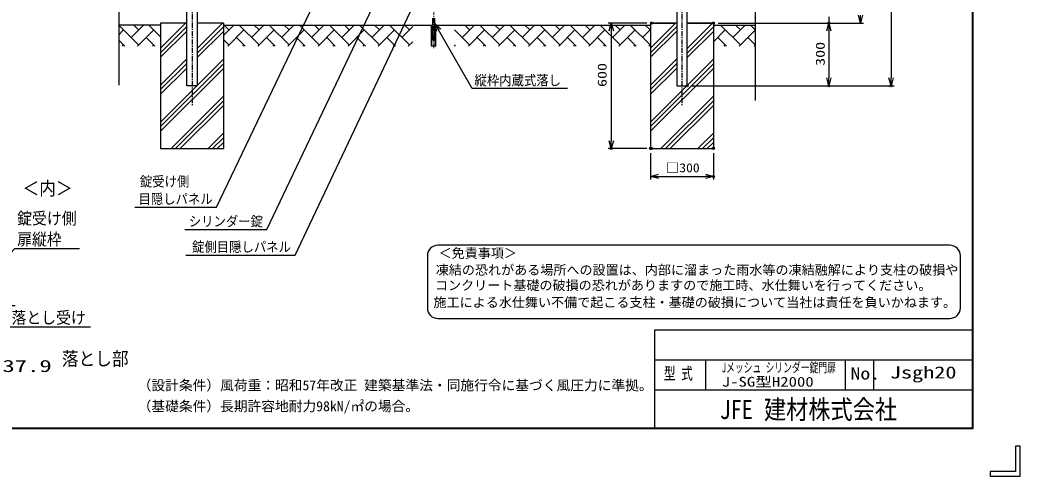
# Model space of a CAD drawing. Units: millimetres, scale not verified. Extents: x -4425 to 4425, y -3150 to 3150.
# Drawn here: x -351 to 4425, y -3150 to -970 of the extents above; entities that cross this region are included whole.
import ezdxf
from ezdxf.enums import TextEntityAlignment as Align

# ---------------------------------------------------------------- set-up
doc = ezdxf.new("R2010")
doc.units = ezdxf.units.MM
doc.header["$LTSCALE"] = 20
doc.header["$PDMODE"] = 32
doc.header["$PDSIZE"] = 10
doc.linetypes.add('USER1', pattern=[2, 1.25, -0.25, 0.25, -0.25])
for name, color, linetype, lineweight in [('0-0_WAKU', 7, 'Continuous', 25), ('0-1_0', 7, 'Continuous', 25), ('0-2_外形線', 7, 'Continuous', 25), ('0-3_軸線', 1, 'USER1', 9), ('0-4_寸法線', 4, 'Continuous', 25), ('0-5_寸法', 4, 'Continuous', 25), ('0-7_扉縦枠', 7, 'Continuous', 25), ('0-A_LAYER04', 1, 'USER1', 25), ('0-B_EXTCNT-L', 4, 'Continuous', 25), ('0-C_LAYER15', 1, 'Continuous', 25), ('1-0_ハッチング', 4, 'Continuous', 25), ('1-8_D-TTL-TXT', 2, 'Continuous', 25), ('1-9_LAYER12', 3, 'Continuous', 25)]:
    doc.layers.add(name, color=color, linetype=linetype, lineweight=lineweight)
doc.layers.add('0-6_DEFPOINTS', color=7, linetype='Continuous')
doc.styles.add('ＭＳ ゴシック', font='')
doc.styles.get('ＭＳ ゴシック').set_extended_font_data('MS Gothic')

# ---------------------------------------------------------------- blocks, each defined once
blk = doc.blocks.new('_Open30')
at = {"layer": '0-5_寸法'}
blk.add_line((0, 0), (-20, 0), dxfattribs=at)
blk.add_lwpolyline([(-20, 5.36), (0, 0), (-20, -5.36)], dxfattribs=at)
blk = doc.blocks.new('otosi')
at = {"layer": '0-1_0', "color": 4}
for p, q in [((-813.4, -11556.7), (-3550.4, -11556.7)), ((3.7, -11556.7), (-333.4, -11556.7))]:
    blk.add_line(p, q, dxfattribs=at)
at = {"layer": '0-2_外形線', "color": 4}
for p, q in [((-2167.7, -2001.9), (-740.9, -2001.9)), ((-1001, -2001.9), (-740.9, -2001.9)), ((-740.9, -2001.9), (-721.3, -1960.1)), ((-651.7, -2043.8), (-721.3, -1960.1)), ((-651.7, -2043.8), (-632.1, -2001.9)), ((-632.1, -2001.9), (-17.4, -2001.9)), ((-632.1, -2001.9), (2049.1, -2001.9)), ((-333.4, -11556.7), (3250.9, -11556.7))]:
    blk.add_line(p, q, dxfattribs=at)
at = {"layer": '0-2_外形線'}
for p, q in [((-1057.4, -2001.9), (-1057.4, -10196.7)), ((942.6, -10196.7), (942.6, -2001.9)), ((942.6, -5076.7), (942.6, -5716.7)), ((982.6, -5076.7), (942.6, -5076.7)), ((982.6, -5716.7), (942.6, -5716.7)), ((982.6, -5076.7), (982.6, -5716.7)), ((1148.6, -5165.7), (982.6, -5165.7)), ((1148.6, -5281.3), (982.6, -5281.3)), ((1148.6, -5512.1), (982.6, -5512.1)), ((1148.6, -5627.7), (982.6, -5627.7)), ((1148.6, -5165.7), (988.6, -5165.7)), ((1148.6, -5281.3), (988.6, -5281.3)), ((1148.6, -5512.1), (988.6, -5512.1)), ((1148.6, -5627.7), (988.6, -5627.7)), ((1148.6, -5165.7), (1148.6, -5627.7)), ((942.6, -6676.7), (942.6, -7316.7)), ((982.6, -6676.7), (982.6, -7316.7)), ((982.6, -6696.7), (942.6, -6696.7)), ((982.6, -7316.7), (942.6, -7316.7)), ((1148.6, -6765.7), (982.6, -6765.7)), ((1148.6, -6881.3), (982.6, -6881.3)), ((1148.6, -7112.1), (982.6, -7112.1)), ((1148.6, -7227.7), (982.6, -7227.7)), ((1148.6, -6765.7), (988.6, -6765.7)), ((1148.6, -6881.3), (988.6, -6881.3)), ((1148.6, -7112.1), (988.6, -7112.1)), ((1148.6, -7227.7), (988.6, -7227.7)), ((1148.6, -6765.7), (1148.6, -7227.7)), ((-1057.4, -10196.7), (942.6, -10196.7)), ((-813.4, -13876.7), (-813.4, -10196.7)), ((-333.4, -13876.7), (-333.4, -10196.7)), ((-973.4, -15556.7), (-973.4, -11556.7)), ((-925.4, -15556.7), (-925.4, -11556.7)), ((-221.4, -15556.7), (-221.4, -11556.7)), ((-173.4, -15556.7), (-173.4, -11556.7)), ((-813.4, -13876.7), (-333.4, -13876.7)), ((-733.4, -13956.7), (-813.4, -13876.7)), ((-733.4, -13956.7), (-413.4, -13956.7)), ((-413.4, -13956.7), (-333.4, -13876.7)), ((-173.4, -15556.7), (-973.4, -15556.7))]:
    blk.add_line(p, q, dxfattribs=at)
at = {"layer": '0-3_軸線'}
for p, q in [((-57.4, -10959), (-57.4, 1460.8)), ((-2168.8, 0), (2168.8, 0)), ((-627.4, 0), (-840.4, 0)), ((-600.4, 0), (-546.4, 0)), ((-573.4, 924.7), (-573.4, 267)), ((-573.4, -27), (-573.4, 27)), ((-519.4, 0), (-306.4, 0)), ((-573.4, -857), (-573.4, -267)), ((-573.4, -16674.1), (-573.4, -2001.9))]:
    blk.add_line(p, q, dxfattribs=at)
blk.add_circle((-573.4, 0), 240, dxfattribs=at)
at = {"layer": '0-4_寸法線'}
for p, q in [((-1373.4, -5813.9), (-2173.4, -5813.9)), ((-57.4, -5813.9), (-573.4, -5813.9)), ((-573.4, -5852), (-573.4, -6013.9)), ((-57.4, -5852), (-57.4, -6013.9)), ((742.6, -5813.9), (1542.6, -5813.9)), ((-1057.4, -10396.7), (-1057.4, -18684.1)), ((942.6, -10396.7), (942.6, -18684.1)), ((-573.4, -16874.1), (-573.4, -18684.1)), ((-573.4, -16874.1), (-573.4, -18684.1)), ((-1857.4, -18484.1), (-2657.4, -18484.1)), ((-1373.4, -18484.1), (-2173.4, -18484.1)), ((-1057.4, -18484.1), (-573.4, -18484.1)), ((-573.4, -18484.1), (942.6, -18484.1)), ((226.6, -18484.1), (1026.6, -18484.1)), ((1742.6, -18484.1), (2542.6, -18484.1))]:
    blk.add_line(p, q, dxfattribs=at)
at = {"layer": '0-4_寸法線', "color": 7}
blk.add_lwpolyline([(-1057.4, -520), (942.6, -520), (942.6, 520), (-1057.4, 520)], close=True, dxfattribs=at)
for points in [[(9406.2, -6131.1), (3198.8, -6131.1), (970.1, -8535.7)], [(-9579.9, -7512.8), (-3372.4, -7512.8), (-837.7, -10879.4)], [(10442.2, -13625.9), (2659.9, -13625.9), (-180.7, -15247.9)]]:
    blk.add_lwpolyline(points, dxfattribs=at)
at = {"layer": '0-6_DEFPOINTS', "color": 4}
for p in [(-1057.4, -2001.9), (-57.4, -2832.7), (942.6, -2001.9), (-934.5, -13038.4), (-238.9, -13265.1)]:
    blk.add_point(p, dxfattribs=at)
at = {"layer": '0-6_DEFPOINTS'}
for p in [(-573.4, -5652), (-57.4, -5652), (-573.4, -5813.9), (-1057.4, -10196.7), (942.6, -10196.7), (-573.4, -16674.1), (-573.4, -18484.1), (942.6, -18484.1)]:
    blk.add_point(p, dxfattribs=at)
at = {"layer": '0-7_扉縦枠', "color": 4}
blk.add_line((-1057.4, -10196.7), (-813.4, -10196.7), dxfattribs=at)
at = {"layer": '0-4_寸法線', "xscale": 40, "yscale": 40}
for p in [(-573.4, -5813.9), (-1057.4, -18484.1), (-573.4, -18484.1)]:
    blk.add_blockref('_Open30', p, dxfattribs=at)
for p, rotation in [((-57.4, -5813.9), 180), ((942.6, -8564.8), 226.66562), ((-813.4, -10911.1), 307.40873), ((-215.6, -15267.6), 209.38363), ((-573.4, -18484.1), 180), ((942.6, -18484.1), 180)]:
    blk.add_blockref('_Open30', p, dxfattribs=dict(at, rotation=rotation))
at = {"layer": '0-1_0', "color": 2, "style": 'ＭＳ ゴシック', "width": 0.9}
for s, p in [('錠受け側', (3438.8, -4153.1)), ('扉縦枠', (3438.8, -6153.1)), ('落とし棒', (-9052.4, -7534.9)), ('落とし受け', (2899.9, -13647.9))]:
    blk.add_text(s, height=1155, dxfattribs=at).set_placement(p, align=Align.BOTTOM_LEFT)
at = {"layer": '0-2_外形線', "style": 'ＭＳ ゴシック', "width": 0.9}
for s, p in [('＜外＞', (-8008.8, -1455)), ('＜内＞', (3952.2, -1402.8)), ('落とし部', (7706.1, -17695.9))]:
    blk.add_text(s, height=1299, dxfattribs=at).set_placement(p, align=Align.BOTTOM_LEFT)
at = {"layer": '0-4_寸法線', "color": 2, "style": 'ＭＳ ゴシック', "width": 1.5}
for s, p in [('12.9', (-4500, -5835.9)), ('37.9', (2029.1, -18266.6)), ('12.1', (-5371.6, -18706.1))]:
    blk.add_text(s, height=1155, dxfattribs=at).set_placement(p, align=Align.BOTTOM_LEFT)

msp = doc.modelspace()

# ---------------------------------------------------------------- linework, layer by layer
at = {"layer": '0-0_WAKU'}
for p, q in [((2681.54, -2450.95), (4195.99, -2450.95)), ((2681.54, -2921.02), (2681.54, -2450.95)), ((2681.54, -2594.2), (4195.99, -2594.2)), ((2923.72, -2737.45), (2923.72, -2594.2)), ((3591.18, -2737.45), (3591.18, -2594.2)), ((3727.27, -2737.45), (3727.27, -2594.2)), ((2681.54, -2737.45), (4195.99, -2737.45)), ((4403.5, -3006.77), (4403.5, -3128.54)), ((4281.74, -3150.02), (4424.99, -3150.02))]:
    msp.add_line(p, q, dxfattribs=at)
msp.add_lwpolyline([(-4050.01, 2924.98), (4199.99, 2924.98), (4199.99, -2925.02), (-4050.01, -2925.02)], close=True, dxfattribs=at)
for points in [[(4197.99, 2922.98), (4197.99, -2923.02), (-4048.01, -2923.02)], [(4195.99, 2920.98), (4195.99, -2921.02), (-4046.01, -2921.02)], [(4424.99, -3150.02), (4424.99, -3006.77), (4403.5, -3006.77)], [(4403.5, -3128.54), (4281.74, -3128.54), (4281.74, -3150.02)]]:
    msp.add_lwpolyline(points, dxfattribs=at)
at = {"layer": '0-2_外形線'}
for p, q in [((445.39, -1284.7), (445.39, 940.3)), ((495.39, 940.3), (495.39, -1284.7)), ((2785.39, 940.3), (2785.39, -1284.7)), ((2835.39, -1284.7), (2835.39, 940.3)), ((320.39, -994.7), (120.39, -994.7)), ((320.39, -984.7), (320.39, -1584.7)), ((445.39, -984.7), (320.44, -984.7)), ((620.34, -984.7), (495.39, -984.7)), ((620.39, -984.7), (620.39, -1584.7)), ((620.39, -994.7), (1618.89, -994.7)), ((1614.89, -1094.7), (1614.89, -994.7)), ((1616.09, -1094.7), (1616.09, -994.7)), ((1618.89, -960.7), (1618.89, -1062.7)), ((1630.89, -1062.7), (1630.89, -960.7)), ((1630.89, -994.7), (2660.39, -994.7)), ((1633.69, -1094.7), (1633.69, -994.7)), ((1634.89, -1094.7), (1634.89, -994.7)), ((2660.39, -984.7), (2660.39, -1584.7)), ((2660.39, -984.7), (2780.14, -984.7)), ((2785.39, -984.7), (2660.44, -984.7)), ((2960.34, -984.7), (2835.39, -984.7)), ((2840.64, -984.7), (2960.39, -984.7)), ((2960.39, -984.7), (2960.39, -1584.7)), ((2960.39, -994.7), (3160.39, -994.7)), ((1634.89, -1094.7), (1614.89, -1094.7)), ((1620.89, -1064.7), (1618.89, -1062.7)), ((1618.89, -1062.7), (1630.89, -1062.7)), ((1620.89, -1064.7), (1628.89, -1064.7)), ((1628.89, -1064.7), (1630.89, -1062.7)), ((495.39, -1284.7), (445.39, -1284.7)), ((2785.39, -1284.7), (2835.39, -1284.7)), ((320.39, -1584.7), (620.39, -1584.7)), ((2660.39, -1584.7), (2960.39, -1584.7))]:
    msp.add_line(p, q, dxfattribs=at)
at = {"layer": '0-3_軸線'}
msp.add_line((1624.89, -1104.62), (1624.89, -778.29), dxfattribs=at)
at = {"layer": '0-6_DEFPOINTS'}
for p in [(2665.64, -984.7), (2960.39, -984.7), (3512.14, -984.7), (2835.39, -1284.7), (3512.14, -1284.7), (3808.97, -1284.7), (2473.08, -1584.7), (2660.39, -1583.63), (2665.64, -1584.7), (2960.39, -1583.63), (2960.39, -1717.83)]:
    msp.add_point(p, dxfattribs=at)
at = {"layer": '0-A_LAYER04'}
for p, q in [((470.39, 977.27), (470.39, -1380.96)), ((2810.39, 977.27), (2810.39, -1380.96))]:
    msp.add_line(p, q, dxfattribs=at)
at = {"layer": '0-B_EXTCNT-L'}
for p, q in [((120.39, 1086.87), (120.39, -1280.93)), ((3160.39, 1086.87), (3160.39, -1354.92))]:
    msp.add_line(p, q, dxfattribs=at)
at = {"layer": '0-C_LAYER15', "color": 2}
for p, q in [((3808.97, 912.8), (3808.97, -1247.2)), ((3512.14, -954.7), (3512.14, -984.7)), ((2473.08, -1022.2), (2473.08, -1547.2)), ((3512.14, -1022.2), (3512.14, -1059.7)), ((3512.14, -1022.2), (3512.14, -1247.2)), ((2697.89, -1717.83), (2922.89, -1717.83))]:
    msp.add_line(p, q, dxfattribs=at)
at = {"layer": '0-C_LAYER15'}
for p, q in [((2643.14, -984.7), (2458.08, -984.7)), ((2982.89, -984.7), (3678.14, -984.7)), ((2982.89, -984.7), (3527.14, -984.7)), ((2982.89, -984.7), (3527.14, -984.7)), ((2857.89, -1284.7), (3823.97, -1284.7)), ((2857.89, -1284.7), (3527.14, -1284.7)), ((2643.14, -1584.7), (2458.08, -1584.7)), ((2660.39, -1606.13), (2660.39, -1732.83)), ((2960.39, -1606.13), (2960.39, -1732.83))]:
    msp.add_line(p, q, dxfattribs=at)
at = {"layer": '1-0_ハッチング'}
for p, q in [((215.64, -1089.37), (120.98, -994.7)), ((179.72, -1053.45), (238.47, -994.7)), ((215.64, -1017.53), (192.82, -994.7)), ((320.39, -1050.44), (264.66, -994.7)), ((320.39, -1104.18), (439.87, -984.7)), ((320.39, -1126.27), (445.39, -1001.27)), ((495.39, -1105.95), (616.64, -984.7)), ((620.39, -1043.83), (669.52, -994.7)), ((646.7, -1017.53), (623.87, -994.7)), ((790.38, -1089.37), (695.71, -994.7)), ((754.46, -1053.45), (813.21, -994.7)), ((790.38, -1017.53), (767.55, -994.7)), ((934.06, -1089.37), (839.4, -994.7)), ((898.14, -1053.45), (956.89, -994.7)), ((934.06, -1017.53), (911.24, -994.7)), ((1077.75, -1089.37), (983.08, -994.7)), ((1041.83, -1053.45), (1100.57, -994.7)), ((1077.75, -1017.53), (1054.92, -994.7)), ((1221.43, -1089.37), (1126.76, -994.7)), ((1185.51, -1053.45), (1244.26, -994.7)), ((1221.43, -1017.53), (1198.61, -994.7)), ((1365.12, -1089.37), (1270.45, -994.7)), ((1329.2, -1053.45), (1387.94, -994.7)), ((1365.12, -1017.53), (1342.29, -994.7)), ((1508.8, -1089.37), (1414.13, -994.7)), ((1472.88, -1053.45), (1524.39, -1001.94)), ((1508.8, -1017.53), (1485.97, -994.7)), ((1760.25, -1053.45), (1818.99, -994.7)), ((1796.17, -1017.53), (1773.34, -994.7)), ((1939.85, -1089.37), (1845.19, -994.7)), ((1903.93, -1053.45), (1962.68, -994.7)), ((1939.85, -1017.53), (1917.03, -994.7)), ((2083.54, -1089.37), (1988.87, -994.7)), ((2047.62, -1053.45), (2106.36, -994.7)), ((2083.54, -1017.53), (2060.71, -994.7)), ((2227.22, -1089.37), (2132.55, -994.7)), ((2191.3, -1053.45), (2250.05, -994.7)), ((2227.22, -1017.53), (2204.4, -994.7)), ((2370.9, -1089.37), (2276.24, -994.7)), ((2334.98, -1053.45), (2393.73, -994.7)), ((2370.9, -1017.53), (2348.08, -994.7)), ((2514.59, -1089.37), (2419.92, -994.7)), ((2478.67, -1053.45), (2537.41, -994.7)), ((2514.59, -1017.53), (2491.76, -994.7)), ((2658.27, -1089.37), (2563.61, -994.7)), ((2658.27, -1017.53), (2635.45, -994.7)), ((2660.39, -1104.18), (2779.87, -984.7)), ((2660.39, -1126.27), (2785.39, -1001.27)), ((2835.39, -1105.95), (2956.64, -984.7)), ((2960.39, -1002.78), (2968.47, -994.7)), ((3089.33, -1089.37), (2994.66, -994.7)), ((3053.4, -1053.45), (3112.15, -994.7)), ((3089.33, -1017.53), (3066.5, -994.7)), ((3160.39, -1016.75), (3138.34, -994.7)), ((120.39, -1040.94), (143.8, -1017.53)), ((210.31, -1094.7), (287.49, -1017.53)), ((320.39, -1148.37), (445.39, -1023.37)), ((495.39, -1128.05), (620.39, -1003.05)), ((495.39, -1150.15), (620.39, -1025.15)), ((641.36, -1094.7), (718.54, -1017.53)), ((785.05, -1094.7), (862.22, -1017.53)), ((928.73, -1094.7), (1005.91, -1017.53)), ((1072.42, -1094.7), (1149.59, -1017.53)), ((1216.1, -1094.7), (1293.27, -1017.53)), ((1359.78, -1094.7), (1436.96, -1017.53)), ((1796.17, -1089.37), (1724.39, -1017.6)), ((1790.84, -1094.7), (1868.01, -1017.53)), ((1934.52, -1094.7), (2011.69, -1017.53)), ((2078.2, -1094.7), (2155.38, -1017.53)), ((2221.89, -1094.7), (2299.06, -1017.53)), ((2365.57, -1094.7), (2442.75, -1017.53)), ((2509.26, -1094.7), (2586.43, -1017.53)), ((2622.35, -1053.45), (2660.39, -1015.41)), ((2660.39, -1148.37), (2785.39, -1023.37)), ((2835.39, -1128.05), (2960.39, -1003.05)), ((2835.39, -1150.15), (2960.39, -1025.15)), ((2960.39, -1074.62), (3017.48, -1017.53)), ((3083.99, -1094.7), (3160.39, -1018.3)), ((149.13, -1094.7), (120.39, -1065.96)), ((138.47, -1094.7), (143.8, -1089.37)), ((292.82, -1094.7), (251.56, -1053.45)), ((282.15, -1094.7), (287.49, -1089.37)), ((646.7, -1089.37), (620.39, -1063.07)), ((723.87, -1094.7), (682.62, -1053.45)), ((713.2, -1094.7), (718.54, -1089.37)), ((867.55, -1094.7), (826.3, -1053.45)), ((856.89, -1094.7), (862.22, -1089.37)), ((1011.24, -1094.7), (969.98, -1053.45)), ((1000.57, -1094.7), (1005.91, -1089.37)), ((1154.92, -1094.7), (1113.67, -1053.45)), ((1144.26, -1094.7), (1149.59, -1089.37)), ((1298.61, -1094.7), (1257.35, -1053.45)), ((1287.94, -1094.7), (1293.27, -1089.37)), ((1442.29, -1094.7), (1401.04, -1053.45)), ((1431.63, -1094.7), (1436.96, -1089.37)), ((1503.47, -1094.7), (1524.39, -1073.78)), ((1729.66, -1094.7), (1724.39, -1089.44)), ((1873.34, -1094.7), (1832.09, -1053.45)), ((1862.68, -1094.7), (1868.01, -1089.37)), ((2017.03, -1094.7), (1975.77, -1053.45)), ((2006.36, -1094.7), (2011.69, -1089.37)), ((2160.71, -1094.7), (2119.46, -1053.45)), ((2150.05, -1094.7), (2155.38, -1089.37)), ((2304.4, -1094.7), (2263.14, -1053.45)), ((2293.73, -1094.7), (2299.06, -1089.37)), ((2448.08, -1094.7), (2406.83, -1053.45)), ((2437.41, -1094.7), (2442.75, -1089.37)), ((2591.76, -1094.7), (2550.51, -1053.45)), ((2581.1, -1094.7), (2586.43, -1089.37)), ((2652.94, -1094.7), (2660.39, -1087.25)), ((3022.82, -1094.7), (2981.56, -1053.45)), ((3012.15, -1094.7), (3017.48, -1089.37)), ((3160.39, -1088.6), (3125.25, -1053.45)), ((3155.83, -1094.7), (3160.39, -1090.14)), ((320.39, -1280.95), (445.39, -1155.95)), ((320.39, -1457.73), (620.39, -1157.73)), ((320.39, -1303.05), (445.39, -1178.05)), ((320.39, -1479.83), (620.39, -1179.83)), ((2660.39, -1280.95), (2785.39, -1155.95)), ((2660.39, -1303.05), (2785.39, -1178.05)), ((2660.39, -1479.83), (2960.39, -1179.83)), ((2835.39, -1282.73), (2960.39, -1157.73)), ((320.39, -1325.15), (445.39, -1200.15)), ((320.39, -1501.92), (620.39, -1201.92)), ((2660.39, -1325.15), (2785.39, -1200.15)), ((2660.39, -1501.92), (2960.39, -1201.92)), ((2660.39, -1457.73), (2833.42, -1284.7)), ((370.2, -1584.7), (620.39, -1334.51)), ((2710.2, -1584.7), (2960.39, -1334.51)), ((392.29, -1584.7), (620.39, -1356.6)), ((414.39, -1584.7), (620.39, -1378.7)), ((2732.29, -1584.7), (2960.39, -1356.6)), ((2754.39, -1584.7), (2960.39, -1378.7)), ((546.97, -1584.7), (620.39, -1511.28)), ((2886.97, -1584.7), (2960.39, -1511.28)), ((569.07, -1584.7), (620.39, -1533.38)), ((591.17, -1584.7), (620.39, -1555.48)), ((2909.07, -1584.7), (2960.39, -1533.38)), ((2931.17, -1584.7), (2960.39, -1555.48))]:
    msp.add_line(p, q, dxfattribs=at)
at = {"layer": '1-8_D-TTL-TXT'}
for p, q in [((4090.06, -2046.81), (1644.51, -2046.81)), ((1594.51, -2096.81), (1594.51, -2346.81)), ((4140.06, -2346.81), (4140.06, -2096.81)), ((1644.51, -2396.81), (4090.06, -2396.81))]:
    msp.add_line(p, q, dxfattribs=at)
for centre, start, end in [((1644.51, -2096.81), 90, 180), ((4090.06, -2096.81), 0, 90), ((1644.51, -2346.81), 180, 270), ((4090.06, -2346.81), 270, 0)]:
    msp.add_arc(centre, 50, start, end, dxfattribs=at)
at = {"layer": '1-9_LAYER12'}
for points in [[(436.74, -1971.85), (827.04, -1971.85), (1725.56, -82.07)], [(441.09, -2093.71), (962.62, -2093.71), (1910.48, -89.13)], [(196.54, -1864.53), (586.83, -1864.53), (1425.59, -111.9)]]:
    msp.add_lwpolyline(points, dxfattribs=at)
at = {"layer": '1-9_LAYER12', "color": 7}
msp.add_lwpolyline([(2263.61, -1297.81), (1807.7, -1297.81), (1629.92, -986.44)], dxfattribs=at)

# ---------------------------------------------------------------- block references
at = {"layer": '0-1_0', "xscale": 0.05, "yscale": 0.05}
msp.add_blockref('otosi', (-536.61, -1756.78), dxfattribs=at)
at = {"layer": '0-C_LAYER15', "xscale": 1.875, "yscale": 1.875}
for p, rotation in [((3663.14, -984.7), 270), ((2473.08, -984.7), 90), ((3512.14, -984.7), 90), ((3512.14, -984.7), 90), ((3512.14, -1284.7), 270), ((3808.97, -1284.7), 270), ((2473.08, -1584.7), 270), ((2660.39, -1717.83), 180)]:
    msp.add_blockref('_Open30', p, dxfattribs=dict(at, rotation=rotation))
msp.add_blockref('_Open30', (2960.39, -1717.83), dxfattribs=at)
at = {"layer": '1-9_LAYER12', "xscale": 2, "yscale": 2, "rotation": 120}
msp.add_blockref('_Open30', (1628.92, -984.7), dxfattribs=at)

# ---------------------------------------------------------------- texts
at = {"layer": '0-0_WAKU', "style": 'ＭＳ ゴシック'}
for s, height, width, p in [('型 式', 57.73, 0.7, (2724.29, -2706.04)), ('Jメッシュ シリンダー錠門扉', 46.18, 0.65, (3000.74, -2668.13)), ('Jsgh20', 57.73, 1.35, (3803.44, -2701.02)), ('J-SG型H2000', 46.9, 1.25, (3000.74, -2736.96)), ('No.', 57.73, 1.2, (3615.53, -2706.04)), ('JFE 建材株式会社', 91.4, 0.85, (2990.62, -2904.89))]:
    msp.add_text(s, height=height, dxfattribs=dict(at, width=width)).set_placement(p, align=Align.BOTTOM_LEFT)
at = {"layer": '0-C_LAYER15', "color": 3, "style": 'ＭＳ ゴシック', "width": 1.3}
for s, p in [('300', (3505.46, -1189.35)), ('600', (2463.9, -1290.26))]:
    msp.add_text(s, height=43.26, rotation=90, dxfattribs=at).set_placement(p, align=Align.BOTTOM_LEFT)
at = {"layer": '0-C_LAYER15', "color": 3, "style": 'ＭＳ ゴシック', "width": 1.1}
msp.add_text('□300', height=43.26, dxfattribs=at).set_placement((2732.98, -1711.16), align=Align.BOTTOM_LEFT)
at = {"layer": '1-8_D-TTL-TXT', "color": 7, "style": 'ＭＳ ゴシック'}
for s, height, p in [('＜免責事項＞ \u3000\u3000', 45.75, (1648.21, -2120.99)), ('凍結の恐れがある場所への設置は、内部に溜まった雨水等の凍結融解により支柱の破損や', 45.75, (1634.69, -2201.49)), ('コンクリート基礎の破損の恐れがありますので施工時、水仕舞いを行ってください。', 45.75, (1630.58, -2274.91)), ('施工による水仕舞い不備で起こる支柱・基礎の破損について当社は責任を負いかねます。 ', 45.75, (1623.59, -2356.4)), ('（設計条件）風荷重：昭和57年改正 建築基準法・同施行令に基づく風圧力に準拠。', 48.09, (210.94, -2754.63)), ('（基礎条件）長期許容地耐力98kN/㎡の場合。', 48.09, (210.94, -2854.63))]:
    msp.add_text(s, height=height, dxfattribs=at).set_placement(p, align=Align.BOTTOM_LEFT)
at = {"layer": '1-9_LAYER12', "style": 'ＭＳ ゴシック', "width": 0.9}
for s, p in [('縦枠内蔵式落し', (1819.7, -1297.07)), ('錠受け側', (221.5, -1780.45)), ('目隠しパネル', (214.83, -1863.79)), ('シリンダー錠', (455.04, -1971.1)), ('錠側目隠しパネル', (470.62, -2092.96))]:
    msp.add_text(s, height=48.09, dxfattribs=at).set_placement(p, align=Align.BOTTOM_LEFT)

doc.saveas('drawing.dxf')
